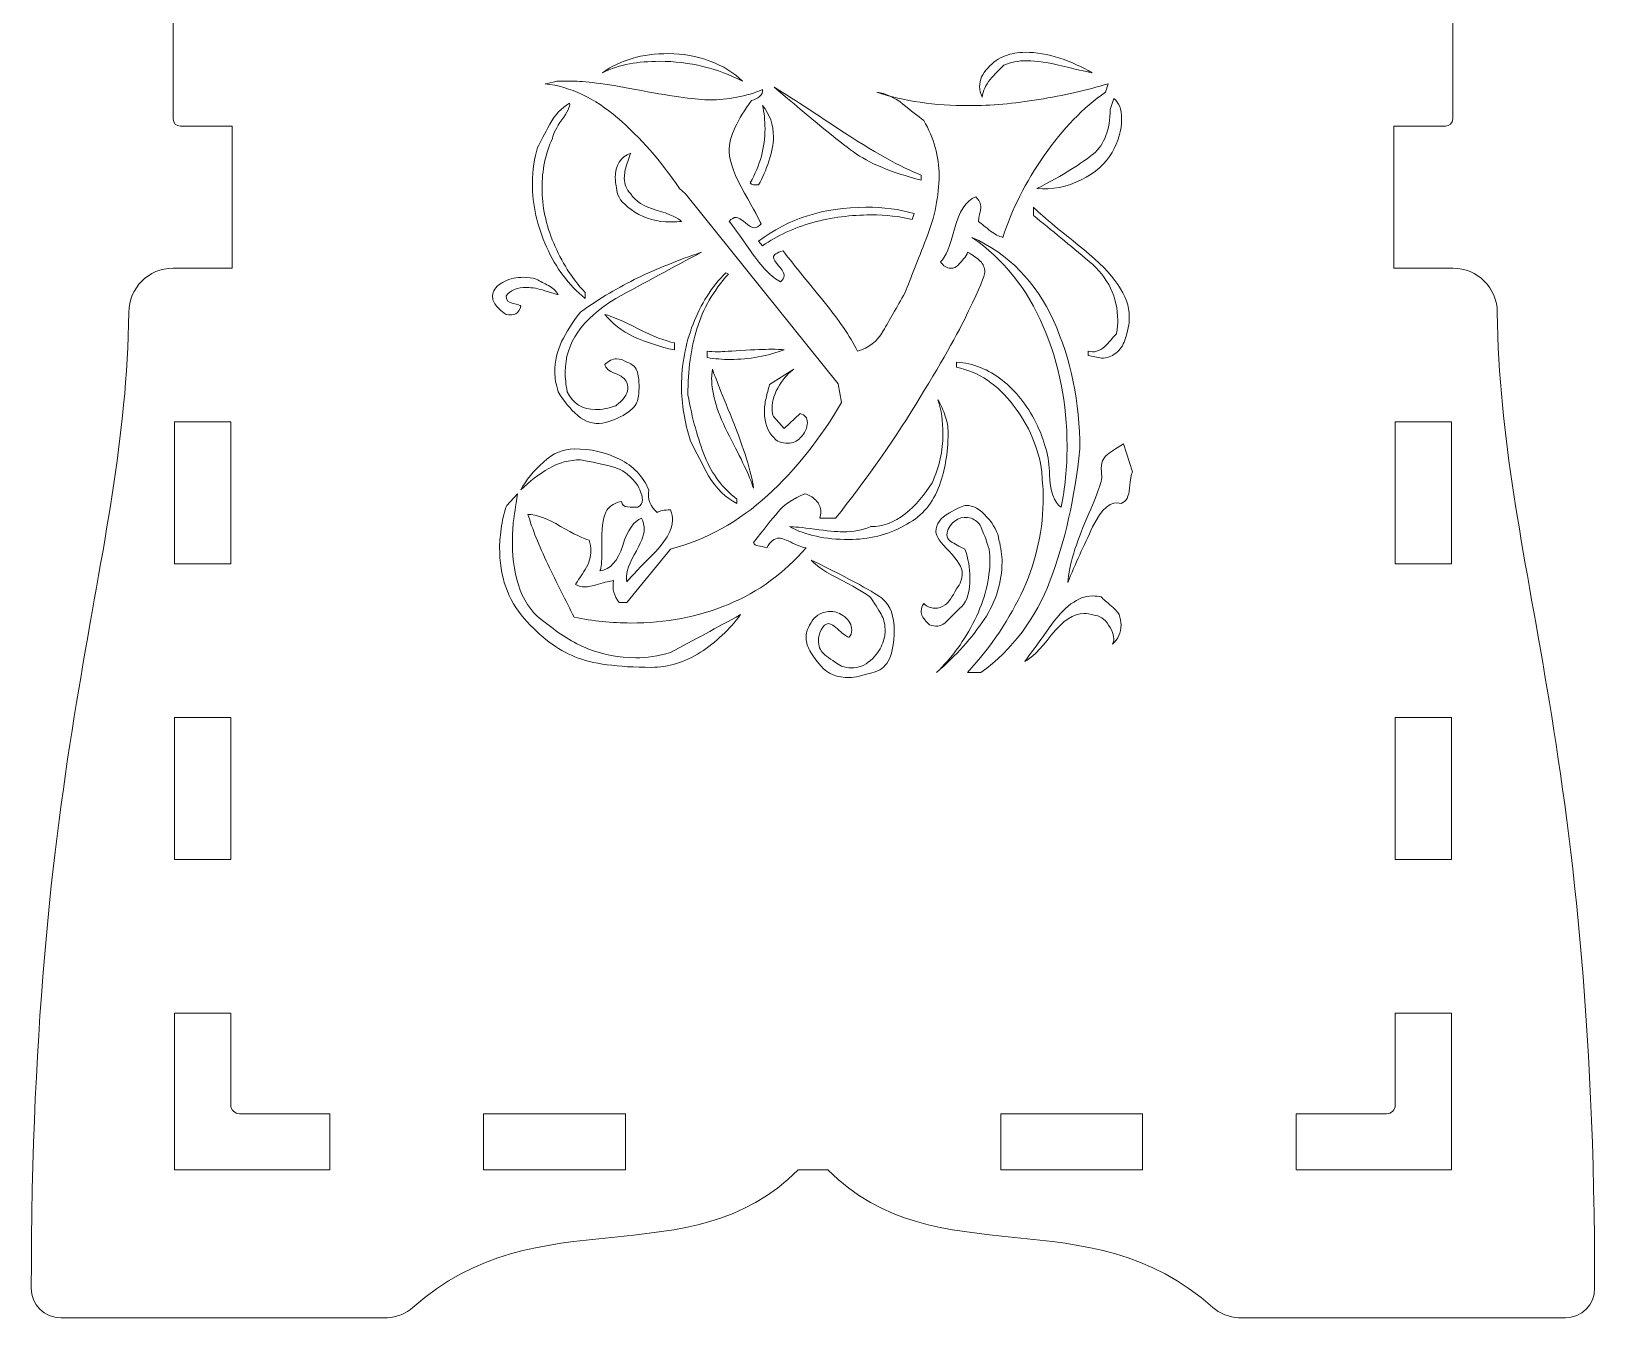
# Model space of a CAD drawing. Header units: inches. Extents: x 110 to 594, y -365 to 80.
# Drawn here: x 110 to 215.8, y -364.6 to -277.6 of the extents above; entities that cross this region are included whole.
import ezdxf

# ---------------------------------------------------------------- set-up
doc = ezdxf.new("R2010")
doc.units = ezdxf.units.IN
doc.header["$MEASUREMENT"] = 0
doc.layers.add('design4', color=7, linetype='Continuous')

# ---------------------------------------------------------------- blocks, each defined once
blk = doc.blocks.new('block 5')
at = {"layer": 'design4', "color": 1, "lineweight": 9}
for points in [[(123.5, -313.61), (119.7, -313.61), (119.7, -304.01), (123.5, -304.01), (123.5, -313.61)], [(202.3, -313.61), (206.1, -313.61), (206.1, -304.01), (202.3, -304.01), (202.3, -313.61)], [(123.5, -333.61), (119.7, -333.61), (119.7, -324.01), (123.5, -324.01), (123.5, -333.61)], [(202.3, -333.61), (206.1, -333.61), (206.1, -324.01), (202.3, -324.01), (202.3, -333.61)], [(140.6, -350.81), (140.6, -354.61), (150.2, -354.61), (150.2, -350.81), (140.6, -350.81)], [(185.2, -350.81), (185.2, -354.61), (175.6, -354.61), (175.6, -350.81), (185.2, -350.81)]]:
    blk.add_lwpolyline(points, dxfattribs=at)
for points in [[(119.7, -354.61), (119.7, -354.61), (119.7, -344.01), (119.7, -344.01), (119.7, -344.01), (123.5, -344.01), (123.5, -344.01), (123.5, -344.01), (123.5, -350.21), (123.5, -350.21), (123.5, -350.54), (123.77, -350.81), (124.1, -350.81), (124.1, -350.81), (130.2, -350.81), (130.2, -350.81), (130.2, -350.81), (130.2, -354.61), (130.2, -354.61), (130.2, -354.61), (119.7, -354.61), (119.7, -354.61)], [(206.1, -354.61), (206.1, -354.61), (206.1, -344.01), (206.1, -344.01), (206.1, -344.01), (202.3, -344.01), (202.3, -344.01), (202.3, -344.01), (202.3, -350.21), (202.3, -350.21), (202.3, -350.54), (202.03, -350.81), (201.7, -350.81), (201.7, -350.81), (195.6, -350.81), (195.6, -350.81), (195.6, -350.81), (195.6, -354.61), (195.6, -354.61), (195.6, -354.61), (206.1, -354.61), (206.1, -354.61)]]:
    blk.add_open_spline(points, degree=3, knots=[0, 0, 0, 0, 1, 1, 1, 2, 2, 2, 3, 3, 3, 4, 4, 4, 5, 5, 5, 6, 6, 6, 7, 7, 7, 7], dxfattribs=at)
blk = doc.blocks.new('block 3')
at = {"layer": 'design4', "color": 1, "lineweight": 9}
blk.add_open_spline([(161.9, -354.61), (154.55, -361.96), (144.25, -356.32), (135.83, -363.92), (135.42, -364.29), (134.66, -364.61), (134.11, -364.61), (134.11, -364.61), (111.99, -364.61), (111.99, -364.61), (110.88, -364.61), (110, -363.71), (110, -362.61), (110, -325.34), (116.37, -313.79), (116.6, -296.6), (116.6, -294.95), (117.94, -293.6), (119.6, -293.6), (119.6, -293.6), (123.6, -293.6), (123.6, -293.6), (123.6, -293.6), (123.6, -284), (123.6, -284), (123.6, -284), (120.1, -284), (120.1, -284), (119.82, -284), (119.6, -283.78), (119.6, -283.5), (119.6, -283.5), (119.6, -274.1), (119.6, -274.1), (119.6, -273.83), (119.82, -273.6), (120.1, -273.6), (120.1, -273.6), (123.6, -273.6), (123.6, -273.6), (123.6, -273.6), (123.6, -264), (123.6, -264), (123.6, -264), (120.1, -264), (120.1, -264), (119.82, -264), (119.6, -263.78), (119.6, -263.5), (119.6, -263.5), (119.6, -254.1), (119.6, -254.1), (119.6, -253.83), (119.82, -253.6), (120.1, -253.6), (120.1, -253.6), (123.6, -253.6), (123.6, -253.6), (123.6, -253.6), (123.6, -244), (123.6, -244), (123.6, -244), (120.1, -244), (120.1, -244), (119.82, -244), (119.6, -243.78), (119.6, -243.5), (119.6, -243.5), (119.6, -234.1), (119.6, -234.1), (119.6, -233.83), (119.82, -233.6), (120.1, -233.6), (120.1, -233.6), (123.6, -233.6), (123.6, -233.6), (123.6, -233.6), (123.6, -224), (123.6, -224), (123.6, -224), (120.1, -224), (120.1, -224), (119.82, -224), (119.6, -223.78), (119.6, -223.5), (119.6, -223.5), (119.6, -214.1), (119.6, -214.1), (119.6, -213.83), (119.82, -213.6), (120.1, -213.6), (120.1, -213.6), (123.6, -213.6), (123.6, -213.6), (123.6, -213.6), (123.6, -204), (123.6, -204), (123.6, -204), (120.1, -204), (120.1, -204), (119.82, -204), (119.6, -203.78), (119.6, -203.5), (119.6, -203.5), (119.6, -194.1), (119.6, -194.1), (119.6, -193.83), (119.82, -193.6), (120.1, -193.6), (120.1, -193.6), (123.6, -193.6), (123.6, -193.6), (123.6, -193.6), (123.6, -184), (123.6, -184), (123.6, -184), (120.1, -184), (120.1, -184), (119.82, -184), (119.6, -183.78), (119.6, -183.5), (119.6, -183.5), (119.6, -174.1), (119.6, -174.1), (119.6, -173.83), (119.82, -173.6), (120.1, -173.6), (120.1, -173.6), (123.6, -173.6), (123.6, -173.6), (123.6, -173.6), (123.6, -164), (123.6, -164), (123.6, -164), (120.1, -164), (120.1, -164), (119.82, -164), (119.6, -163.78), (119.6, -163.5), (119.6, -163.5), (119.6, -154.1), (119.6, -154.1), (119.6, -153.83), (119.82, -153.6), (120.1, -153.6), (120.1, -153.6), (123.6, -153.6), (123.6, -153.6), (123.6, -153.6), (123.6, -144), (123.6, -144), (123.6, -144), (120.1, -144), (120.1, -144), (119.82, -144), (119.6, -143.78), (119.6, -143.5), (119.6, -143.5), (119.6, -134.1), (119.6, -134.1), (119.6, -133.83), (119.82, -133.6), (120.1, -133.6), (120.1, -133.6), (123.6, -133.6), (123.6, -133.6), (123.6, -133.6), (123.6, -124), (123.6, -124), (123.6, -124), (120.1, -124), (120.1, -124), (119.82, -124), (119.6, -123.78), (119.6, -123.5), (119.6, -123.5), (119.6, -114.1), (119.6, -114.1), (119.6, -113.83), (119.82, -113.6), (120.1, -113.6), (120.1, -113.6), (123.6, -113.6), (123.6, -113.6), (123.6, -113.6), (123.6, -104), (123.6, -104), (123.6, -104), (120.1, -104), (120.1, -104), (119.82, -104), (119.6, -103.78), (119.6, -103.5), (119.6, -103.5), (119.6, -94.1), (119.6, -94.1), (119.6, -93.83), (119.82, -93.6), (120.1, -93.6), (120.1, -93.6), (123.6, -93.6), (123.6, -93.6), (123.6, -93.6), (123.6, -84), (123.6, -84), (123.6, -84), (120.1, -84), (120.1, -84), (119.82, -84), (119.6, -83.78), (119.6, -83.5), (119.6, -83.5), (119.6, -74.1), (119.6, -74.1), (119.6, -73.83), (119.82, -73.6), (120.1, -73.6), (120.1, -73.6), (123.6, -73.6), (123.6, -73.6), (123.6, -73.6), (123.6, -64), (123.6, -64), (123.6, -64), (120.1, -64), (120.1, -64), (119.82, -64), (119.6, -63.78), (119.6, -63.5), (119.6, -63.5), (119.6, -54.1), (119.6, -54.1), (119.6, -53.83), (119.82, -53.6), (120.1, -53.6), (120.1, -53.6), (123.6, -53.6), (123.6, -53.6), (123.6, -53.6), (123.6, 14.41), (123.6, 14.41), (123.6, 27.99), (112.03, 32.14), (112.03, 50.56), (112.03, 52.85), (113.88, 54.7), (116.16, 54.7), (117.66, 54.7), (118.98, 53.89), (119.7, 52.7), (119.7, 52.7), (123.5, 52.7), (123.5, 52.7), (135.77, 54.05), (136.55, 61.6), (142.09, 68.87), (146.57, 75.58), (154.22, 80), (162.9, 80), (171.58, 80), (179.22, 75.58), (183.7, 68.87), (189.25, 61.6), (190.02, 54.05), (202.3, 52.7), (202.3, 52.7), (206.1, 52.7), (206.1, 52.7), (206.82, 53.89), (208.13, 54.7), (209.63, 54.7), (211.92, 54.7), (213.77, 52.85), (213.77, 50.56), (213.77, 32.14), (202.2, 27.99), (202.2, 14.41), (202.2, 14.41), (202.2, -53.6), (202.2, -53.6), (202.2, -53.6), (205.69, -53.6), (205.69, -53.6), (205.97, -53.6), (206.19, -53.83), (206.19, -54.1), (206.19, -54.1), (206.19, -63.5), (206.19, -63.5), (206.19, -63.78), (205.97, -64), (205.69, -64), (205.69, -64), (202.2, -64), (202.2, -64), (202.2, -64), (202.2, -73.6), (202.2, -73.6), (202.2, -73.6), (205.69, -73.6), (205.69, -73.6), (205.97, -73.6), (206.19, -73.83), (206.19, -74.1), (206.19, -74.1), (206.19, -83.5), (206.19, -83.5), (206.19, -83.78), (205.97, -84), (205.69, -84), (205.69, -84), (202.2, -84), (202.2, -84), (202.2, -84), (202.2, -93.6), (202.2, -93.6), (202.2, -93.6), (205.69, -93.6), (205.69, -93.6), (205.97, -93.6), (206.19, -93.83), (206.19, -94.1), (206.19, -94.1), (206.19, -103.5), (206.19, -103.5), (206.19, -103.78), (205.97, -104), (205.69, -104), (205.69, -104), (202.2, -104), (202.2, -104), (202.2, -104), (202.2, -113.6), (202.2, -113.6), (202.2, -113.6), (205.69, -113.6), (205.69, -113.6), (205.97, -113.6), (206.19, -113.83), (206.19, -114.1), (206.19, -114.1), (206.19, -123.5), (206.19, -123.5), (206.19, -123.78), (205.97, -124), (205.69, -124), (205.69, -124), (202.2, -124), (202.2, -124), (202.2, -124), (202.2, -133.6), (202.2, -133.6), (202.2, -133.6), (205.69, -133.6), (205.69, -133.6), (205.97, -133.6), (206.19, -133.83), (206.19, -134.1), (206.19, -134.1), (206.19, -143.5), (206.19, -143.5), (206.19, -143.78), (205.97, -144), (205.69, -144), (205.69, -144), (202.2, -144), (202.2, -144), (202.2, -144), (202.2, -153.6), (202.2, -153.6), (202.2, -153.6), (205.69, -153.6), (205.69, -153.6), (205.97, -153.6), (206.19, -153.83), (206.19, -154.1), (206.19, -154.1), (206.19, -163.5), (206.19, -163.5), (206.19, -163.78), (205.97, -164), (205.69, -164), (205.69, -164), (202.2, -164), (202.2, -164), (202.2, -164), (202.2, -173.6), (202.2, -173.6), (202.2, -173.6), (205.69, -173.6), (205.69, -173.6), (205.97, -173.6), (206.19, -173.83), (206.19, -174.1), (206.19, -174.1), (206.19, -183.5), (206.19, -183.5), (206.19, -183.78), (205.97, -184), (205.69, -184), (205.69, -184), (202.2, -184), (202.2, -184), (202.2, -184), (202.2, -193.6), (202.2, -193.6), (202.2, -193.6), (205.69, -193.6), (205.69, -193.6), (205.97, -193.6), (206.19, -193.83), (206.19, -194.1), (206.19, -194.1), (206.19, -203.5), (206.19, -203.5), (206.19, -203.78), (205.97, -204), (205.69, -204), (205.69, -204), (202.2, -204), (202.2, -204), (202.2, -204), (202.2, -213.6), (202.2, -213.6), (202.2, -213.6), (205.69, -213.6), (205.69, -213.6), (205.97, -213.6), (206.19, -213.83), (206.19, -214.1), (206.19, -214.1), (206.19, -223.5), (206.19, -223.5), (206.19, -223.78), (205.97, -224), (205.69, -224), (205.69, -224), (202.2, -224), (202.2, -224), (202.2, -224), (202.2, -233.6), (202.2, -233.6), (202.2, -233.6), (205.69, -233.6), (205.69, -233.6), (205.97, -233.6), (206.19, -233.83), (206.19, -234.1), (206.19, -234.1), (206.19, -243.5), (206.19, -243.5), (206.19, -243.78), (205.97, -244), (205.69, -244), (205.69, -244), (202.2, -244), (202.2, -244), (202.2, -244), (202.2, -253.6), (202.2, -253.6), (202.2, -253.6), (205.69, -253.6), (205.69, -253.6), (205.97, -253.6), (206.19, -253.83), (206.19, -254.1), (206.19, -254.1), (206.19, -263.5), (206.19, -263.5), (206.19, -263.78), (205.97, -264), (205.69, -264), (205.69, -264), (202.2, -264), (202.2, -264), (202.2, -264), (202.2, -273.6), (202.2, -273.6), (202.2, -273.6), (205.69, -273.6), (205.69, -273.6), (205.97, -273.6), (206.19, -273.83), (206.19, -274.1), (206.19, -274.1), (206.19, -283.5), (206.19, -283.5), (206.19, -283.78), (205.97, -284), (205.69, -284), (205.69, -284), (202.2, -284), (202.2, -284), (202.2, -284), (202.2, -293.6), (202.2, -293.6), (202.2, -293.6), (206.2, -293.6), (206.2, -293.6), (207.85, -293.6), (209.2, -294.95), (209.2, -296.6), (209.42, -313.79), (215.79, -325.34), (215.79, -362.61), (215.79, -363.71), (214.91, -364.61), (213.81, -364.61), (213.81, -364.61), (191.69, -364.61), (191.69, -364.61), (191.13, -364.61), (190.37, -364.29), (189.96, -363.92), (181.55, -356.32), (171.25, -361.96), (163.9, -354.61), (163.9, -354.61), (161.9, -354.61), (161.9, -354.61)], degree=3, knots=[0, 0, 0, 0, 1, 1, 1, 2, 2, 2, 3, 3, 3, 4, 4, 4, 5, 5, 5, 6, 6, 6, 7, 7, 7, 8, 8, 8, 9, 9, 9, 10, 10, 10, 11, 11, 11, 12, 12, 12, 13, 13, 13, 14, 14, 14, 15, 15, 15, 16, 16, 16, 17, 17, 17, 18, 18, 18, 19, 19, 19, 20, 20, 20, 21, 21, 21, 22, 22, 22, 23, 23, 23, 24, 24, 24, 25, 25, 25, 26, 26, 26, 27, 27, 27, 28, 28, 28, 29, 29, 29, 30, 30, 30, 31, 31, 31, 32, 32, 32, 33, 33, 33, 34, 34, 34, 35, 35, 35, 36, 36, 36, 37, 37, 37, 38, 38, 38, 39, 39, 39, 40, 40, 40, 41, 41, 41, 42, 42, 42, 43, 43, 43, 44, 44, 44, 45, 45, 45, 46, 46, 46, 47, 47, 47, 48, 48, 48, 49, 49, 49, 50, 50, 50, 51, 51, 51, 52, 52, 52, 53, 53, 53, 54, 54, 54, 55, 55, 55, 56, 56, 56, 57, 57, 57, 58, 58, 58, 59, 59, 59, 60, 60, 60, 61, 61, 61, 62, 62, 62, 63, 63, 63, 64, 64, 64, 65, 65, 65, 66, 66, 66, 67, 67, 67, 68, 68, 68, 69, 69, 69, 70, 70, 70, 71, 71, 71, 72, 72, 72, 73, 73, 73, 74, 74, 74, 75, 75, 75, 76, 76, 76, 77, 77, 77, 78, 78, 78, 79, 79, 79, 80, 80, 80, 81, 81, 81, 82, 82, 82, 83, 83, 83, 84, 84, 84, 85, 85, 85, 86, 86, 86, 87, 87, 87, 88, 88, 88, 89, 89, 89, 90, 90, 90, 91, 91, 91, 92, 92, 92, 93, 93, 93, 94, 94, 94, 95, 95, 95, 96, 96, 96, 97, 97, 97, 98, 98, 98, 99, 99, 99, 100, 100, 100, 101, 101, 101, 102, 102, 102, 103, 103, 103, 104, 104, 104, 105, 105, 105, 106, 106, 106, 107, 107, 107, 108, 108, 108, 109, 109, 109, 110, 110, 110, 111, 111, 111, 112, 112, 112, 113, 113, 113, 114, 114, 114, 115, 115, 115, 116, 116, 116, 117, 117, 117, 118, 118, 118, 119, 119, 119, 120, 120, 120, 121, 121, 121, 122, 122, 122, 123, 123, 123, 124, 124, 124, 125, 125, 125, 126, 126, 126, 127, 127, 127, 128, 128, 128, 129, 129, 129, 130, 130, 130, 131, 131, 131, 132, 132, 132, 133, 133, 133, 134, 134, 134, 135, 135, 135, 136, 136, 136, 137, 137, 137, 138, 138, 138, 139, 139, 139, 140, 140, 140, 141, 141, 141, 142, 142, 142, 143, 143, 143, 144, 144, 144, 145, 145, 145, 146, 146, 146, 147, 147, 147, 148, 148, 148, 149, 149, 149, 150, 150, 150, 151, 151, 151, 152, 152, 152, 153, 153, 153, 154, 154, 154, 155, 155, 155, 156, 156, 156, 157, 157, 157, 158, 158, 158, 159, 159, 159, 160, 160, 160, 161, 161, 161, 162, 162, 162, 163, 163, 163, 164, 164, 164, 165, 165, 165, 166, 166, 166, 167, 167, 167, 168, 168, 168, 169, 169, 169, 170, 170, 170, 171, 171, 171, 172, 172, 172, 173, 173, 173, 173], dxfattribs=at)
at = {"layer": 'design4'}
blk.add_blockref('block 5', (0, 0), dxfattribs=at)
blk = doc.blocks.new('block 6')
at = {"layer": 'design4', "color": 7, "lineweight": 9}
for points, knots in [([(155.45, -279.96), (154.51, -279.73), (153.53, -279.61), (152.52, -279.61), (151.79, -279.61), (151.11, -279.67), (150.48, -279.78), (149.84, -279.9), (149.23, -280.1), (148.65, -280.39), (149.84, -279.52), (151.33, -279.09), (153.13, -279.09), (154.08, -279.09), (155.01, -279.25), (155.91, -279.59), (156.81, -279.92), (157.55, -280.38), (158.13, -280.96), (157.29, -280.52), (156.4, -280.19), (155.45, -279.96)], [0, 0, 0, 0, 1, 1, 1, 2, 2, 2, 3, 3, 3, 4, 4, 4, 5, 5, 5, 6, 6, 6, 7, 7, 7, 7]), ([(179.91, -279.96), (178.84, -279.7), (178, -279.57), (177.39, -279.57), (176.78, -279.57), (176.26, -279.67), (175.82, -279.87), (175.5, -280.16), (175.19, -280.49), (174.89, -280.85), (174.58, -281.21), (174.4, -281.61), (174.35, -282.04), (174.23, -281.81), (174.17, -281.57), (174.17, -281.31), (174.17, -280.87), (174.35, -280.46), (174.72, -280.07), (175.08, -279.67), (175.47, -279.4), (175.89, -279.24), (176.31, -279.08), (176.77, -279), (177.26, -279), (178.01, -279), (178.79, -279.13), (179.59, -279.39), (180.38, -279.65), (181.11, -279.99), (181.78, -280.39), (181.61, -280.36), (180.98, -280.22), (179.91, -279.96)], [0, 0, 0, 0, 1, 1, 1, 2, 2, 2, 3, 3, 3, 4, 4, 4, 5, 5, 5, 6, 6, 6, 7, 7, 7, 8, 8, 8, 9, 9, 9, 10, 10, 10, 11, 11, 11, 11]), ([(182.69, -281.7), (181.19, -282.74), (179.8, -284.17), (178.54, -285.98), (177.28, -287.79), (176.35, -289.64), (175.74, -291.52), (175.48, -291.46), (175.2, -291.32), (174.91, -291.09), (174.62, -290.86), (174.35, -290.64), (174.09, -290.44), (174.11, -290.26), (174.17, -289.96), (174.26, -289.52), (174.26, -289.23), (174.14, -288.99), (173.91, -288.78), (173.24, -289.04), (172.77, -289.76), (172.48, -290.94), (172.19, -292.11), (171.87, -292.86), (171.52, -293.17), (171.72, -293.46), (171.95, -293.61), (172.22, -293.61), (172.42, -293.61), (172.59, -293.54), (172.72, -293.39), (172.85, -293.25), (172.98, -293.1), (173.11, -292.96), (173.24, -292.81), (173.32, -292.67), (173.35, -292.52), (173.72, -292.73), (174.01, -292.93), (174.22, -293.13), (174.42, -293.33), (174.52, -293.58), (174.52, -293.87), (174.52, -294.1), (174.16, -294.98), (173.43, -296.5), (172.71, -298.02), (171.51, -300.13), (169.85, -302.83), (168.18, -305.52), (166.37, -308.09), (164.43, -310.52), (164.43, -310.52), (163.35, -310.52), (163.35, -310.52), (163.4, -310.35), (163.43, -310.2), (163.43, -310.09), (163.43, -309.8), (163.32, -309.54), (163.08, -309.31), (162.85, -309.07), (162.61, -308.93), (162.35, -308.87), (161.56, -309.19), (160.96, -309.6), (160.54, -310.09), (160.12, -310.58), (159.56, -311.28), (158.87, -312.17), (158.93, -312.29), (159.03, -312.36), (159.19, -312.39), (159.35, -312.42), (159.55, -312.46), (159.78, -312.52), (160.01, -312.09), (160.29, -311.87), (160.61, -311.87), (160.78, -311.87), (161.09, -311.98), (161.52, -312.2), (161.95, -312.41), (162.26, -312.52), (162.43, -312.52), (160.95, -314.23), (159.2, -315.51), (157.17, -316.35), (155.14, -317.19), (152.94, -317.61), (150.56, -317.61), (149.29, -317.61), (148.01, -317.48), (146.74, -317.22), (146.16, -316.09), (145.56, -314.89), (144.95, -313.63), (144.35, -312.37), (143.9, -311.25), (143.61, -310.26), (144.19, -310.26), (144.93, -310.53), (145.82, -311.07), (146.72, -311.6), (147.36, -311.91), (147.74, -312), (147.82, -312.26), (147.87, -312.49), (147.87, -312.7), (147.87, -313.13), (147.74, -313.56), (147.48, -313.98), (147.22, -314.4), (147, -314.74), (146.82, -315), (147.03, -315.12), (147.24, -315.17), (147.48, -315.17), (147.65, -315.17), (147.95, -315.11), (148.39, -314.98), (148.82, -314.85), (149.16, -314.77), (149.39, -314.74), (149.3, -315.29), (149.43, -315.78), (149.78, -316.22), (149.78, -316.22), (150.3, -316.22), (150.3, -316.22), (150.3, -316.22), (153.26, -312.61), (153.26, -312.61), (155.69, -311.97), (157.88, -310.76), (159.82, -308.98), (161.77, -307.2), (163.43, -305.1), (164.82, -302.7), (164.82, -302.7), (164.61, -301.44), (164.61, -301.44), (164.61, -301.44), (154.26, -288.57), (154.26, -288.57), (154.26, -288.57), (153.87, -288.22), (153.87, -288.22), (152.62, -286.36), (151.22, -284.77), (149.67, -283.44), (148.12, -282.1), (146.49, -281.33), (144.78, -281.13), (144.95, -281.1), (145.22, -281.04), (145.56, -280.96), (145.97, -280.96), (146.37, -280.96), (146.78, -280.96), (147.59, -280.96), (149.1, -281.17), (151.3, -281.59), (153.5, -282.01), (155.06, -282.22), (155.95, -282.22), (156.5, -282.22), (157.1, -282.16), (157.74, -282.04), (158.37, -281.93), (158.95, -281.75), (159.48, -281.52), (159.5, -281.7), (159.44, -281.85), (159.28, -281.98), (159.12, -282.11), (158.94, -282.2), (158.74, -282.26), (158.27, -282.9), (157.9, -283.5), (157.63, -284.07), (157.35, -284.63), (157.22, -285.19), (157.22, -285.74), (157.27, -286.46), (157.62, -287.39), (158.26, -288.52), (158.9, -289.65), (159.27, -290.35), (159.39, -290.61), (159.22, -290.78), (159.07, -290.87), (158.95, -290.87), (158.78, -290.87), (158.56, -290.75), (158.3, -290.52), (158.04, -290.29), (157.84, -290.17), (157.69, -290.17), (157.55, -290.17), (157.39, -290.26), (157.22, -290.44), (157.42, -290.67), (157.9, -291.33), (158.67, -292.44), (159.44, -293.54), (160.11, -294.23), (160.69, -294.52), (160.87, -294.38), (160.95, -294.25), (160.95, -294.13), (160.95, -293.96), (160.83, -293.73), (160.59, -293.46), (160.34, -293.18), (160.22, -292.99), (160.22, -292.87), (160.22, -292.7), (160.43, -292.55), (160.87, -292.44), (161.74, -293.54), (162.66, -294.69), (163.65, -295.89), (164.64, -297.09), (165.39, -298.2), (165.91, -299.22), (166.66, -299.02), (167.24, -298.56), (167.65, -297.85), (168.06, -297.14), (168.55, -296.28), (169.13, -295.26), (169.5, -294.31), (169.98, -293.09), (170.56, -291.61), (171.14, -290.13), (171.43, -288.71), (171.43, -287.35), (171.43, -286.04), (171.09, -284.8), (170.39, -283.61), (170.01, -283.32), (169.54, -282.95), (168.98, -282.5), (168.41, -282.05), (167.82, -281.78), (167.22, -281.7), (169.04, -282.31), (171.13, -282.61), (173.48, -282.61), (174.93, -282.61), (176.49, -282.47), (178.17, -282.2), (179.85, -281.92), (181.42, -281.57), (182.87, -281.13), (182.87, -281.13), (182.69, -281.7), (182.69, -281.7)], [0, 0, 0, 0, 1, 1, 1, 2, 2, 2, 3, 3, 3, 4, 4, 4, 5, 5, 5, 6, 6, 6, 7, 7, 7, 8, 8, 8, 9, 9, 9, 10, 10, 10, 11, 11, 11, 12, 12, 12, 13, 13, 13, 14, 14, 14, 15, 15, 15, 16, 16, 16, 17, 17, 17, 18, 18, 18, 19, 19, 19, 20, 20, 20, 21, 21, 21, 22, 22, 22, 23, 23, 23, 24, 24, 24, 25, 25, 25, 26, 26, 26, 27, 27, 27, 28, 28, 28, 29, 29, 29, 30, 30, 30, 31, 31, 31, 32, 32, 32, 33, 33, 33, 34, 34, 34, 35, 35, 35, 36, 36, 36, 37, 37, 37, 38, 38, 38, 39, 39, 39, 40, 40, 40, 41, 41, 41, 42, 42, 42, 43, 43, 43, 44, 44, 44, 45, 45, 45, 46, 46, 46, 47, 47, 47, 48, 48, 48, 49, 49, 49, 50, 50, 50, 51, 51, 51, 52, 52, 52, 53, 53, 53, 54, 54, 54, 55, 55, 55, 56, 56, 56, 57, 57, 57, 58, 58, 58, 59, 59, 59, 60, 60, 60, 61, 61, 61, 62, 62, 62, 63, 63, 63, 64, 64, 64, 65, 65, 65, 66, 66, 66, 67, 67, 67, 68, 68, 68, 69, 69, 69, 70, 70, 70, 71, 71, 71, 72, 72, 72, 73, 73, 73, 74, 74, 74, 75, 75, 75, 76, 76, 76, 77, 77, 77, 78, 78, 78, 79, 79, 79, 80, 80, 80, 81, 81, 81, 82, 82, 82, 83, 83, 83, 84, 84, 84, 85, 85, 85, 86, 86, 86, 86]), ([(165.63, -285.74), (164.6, -284.99), (162.81, -283.52), (160.26, -281.35), (160.75, -281.64), (162.19, -282.57), (164.58, -284.15), (166.98, -285.73), (168.85, -286.78), (170.22, -287.31), (170.22, -287.31), (170.22, -287.65), (170.22, -287.65), (168.19, -287.13), (166.66, -286.49), (165.63, -285.74)], [0, 0, 0, 0, 1, 1, 1, 2, 2, 2, 3, 3, 3, 4, 4, 4, 5, 5, 5, 5]), ([(144.87, -292.17), (144.23, -290.75), (143.91, -289.32), (143.91, -287.87), (143.91, -286.94), (144.03, -286.13), (144.26, -285.44), (144.46, -285.03), (144.74, -284.51), (145.08, -283.87), (145.43, -283.23), (145.88, -282.76), (146.43, -282.44), (146.46, -282.67), (146.29, -283.04), (145.91, -283.57), (145.53, -284.09), (145.32, -284.51), (145.26, -284.83), (144.79, -285.87), (144.56, -286.99), (144.56, -288.17), (144.56, -289.42), (144.82, -290.67), (145.35, -291.91), (145.87, -293.16), (146.58, -294.28), (147.48, -295.26), (147.48, -295.26), (147.48, -295.65), (147.48, -295.65), (146.37, -294.75), (145.5, -293.6), (144.87, -292.17)], [0, 0, 0, 0, 1, 1, 1, 2, 2, 2, 3, 3, 3, 4, 4, 4, 5, 5, 5, 6, 6, 6, 7, 7, 7, 8, 8, 8, 9, 9, 9, 10, 10, 10, 11, 11, 11, 11]), ([(183.78, -283.52), (183.78, -284.28), (183.56, -285.03), (183.13, -285.78), (182.69, -286.54), (182, -287.15), (181.04, -287.63), (180.09, -288.11), (179.08, -288.31), (178.04, -288.22), (179.84, -287.29), (181.11, -286.51), (181.87, -285.87), (182.62, -285.23), (183, -284.23), (183, -282.87), (183, -282.87), (183.26, -282.13), (183.26, -282.13), (183.61, -282.39), (183.78, -282.86), (183.78, -283.52)], [0, 0, 0, 0, 1, 1, 1, 2, 2, 2, 3, 3, 3, 4, 4, 4, 5, 5, 5, 6, 6, 6, 7, 7, 7, 7]), ([(160.22, -284.74), (160.22, -285.23), (160.11, -285.78), (159.91, -286.37), (159.71, -286.96), (159.48, -287.49), (159.22, -287.96), (159.1, -287.96), (158.98, -287.96), (158.87, -287.96), (158.75, -287.96), (158.68, -287.91), (158.65, -287.83), (159.32, -286.64), (159.65, -285.42), (159.65, -284.17), (159.65, -283.59), (159.59, -283.07), (159.48, -282.61), (159.97, -283.19), (160.22, -283.9), (160.22, -284.74)], [0, 0, 0, 0, 1, 1, 1, 2, 2, 2, 3, 3, 3, 4, 4, 4, 5, 5, 5, 6, 6, 6, 7, 7, 7, 7]), ([(153.26, -290.48), (152.36, -290.48), (151.56, -290.25), (150.85, -289.81), (150.14, -289.36), (149.74, -288.91), (149.65, -288.48), (149.56, -288.04), (149.52, -287.73), (149.52, -287.52), (149.52, -286.62), (149.87, -286.06), (150.56, -285.83), (150.5, -285.97), (150.42, -286.22), (150.3, -286.57), (150.19, -286.91), (150.13, -287.23), (150.13, -287.52), (150.13, -287.93), (150.27, -288.28), (150.56, -288.57), (150.85, -289.06), (151.45, -289.44), (152.35, -289.7), (153.24, -289.96), (153.79, -290.2), (154, -290.44), (153.82, -290.46), (153.58, -290.48), (153.26, -290.48)], [0, 0, 0, 0, 1, 1, 1, 2, 2, 2, 3, 3, 3, 4, 4, 4, 5, 5, 5, 6, 6, 6, 7, 7, 7, 8, 8, 8, 9, 9, 9, 10, 10, 10, 10]), ([(166.82, -290), (165.46, -290), (164.15, -290.17), (162.89, -290.52), (161.63, -290.87), (160.49, -291.39), (159.48, -292.09), (159.48, -292.09), (159.22, -291.78), (159.22, -291.78), (161.22, -290.25), (163.64, -289.48), (166.48, -289.48), (167.66, -289.48), (168.75, -289.62), (169.74, -289.91), (169.74, -289.91), (169.61, -290.31), (169.61, -290.31), (168.77, -290.1), (167.84, -290), (166.82, -290)], [0, 0, 0, 0, 1, 1, 1, 2, 2, 2, 3, 3, 3, 4, 4, 4, 5, 5, 5, 6, 6, 6, 7, 7, 7, 7]), ([(183.39, -299.35), (183.1, -299.58), (182.78, -299.7), (182.43, -299.7), (182.43, -299.7), (181.52, -299.52), (181.52, -299.52), (181.52, -299.52), (181.52, -299.22), (181.52, -299.22), (181.9, -299.33), (182.27, -299.23), (182.65, -298.91), (182.91, -298.62), (183.17, -298.33), (183.43, -298.04), (183.49, -297.64), (183.52, -297.33), (183.52, -297.13), (183.52, -295.57), (182.87, -294.24), (181.59, -293.15), (180.29, -292.07), (179.04, -291.03), (177.82, -290.04), (177.82, -290.04), (177.82, -289.48), (177.82, -289.48), (178.03, -289.74), (179.16, -290.7), (181.22, -292.35), (183.27, -294), (184.3, -295.51), (184.3, -296.87), (184.3, -297.36), (184.2, -297.9), (184, -298.48), (183.88, -298.83), (183.68, -299.12), (183.39, -299.35)], [0, 0, 0, 0, 1, 1, 1, 2, 2, 2, 3, 3, 3, 4, 4, 4, 5, 5, 5, 6, 6, 6, 7, 7, 7, 8, 8, 8, 9, 9, 9, 10, 10, 10, 11, 11, 11, 12, 12, 12, 13, 13, 13, 13]), ([(178.95, -314.72), (177.97, -317.31), (176.4, -319.39), (174.26, -320.96), (174.26, -320.96), (173.35, -320.96), (173.35, -320.96), (174.97, -319.19), (176.23, -317.31), (177.13, -315.33), (178.03, -313.34), (178.48, -311.25), (178.48, -309.04), (178.48, -308.73), (178.46, -308.42), (178.43, -308.13), (178.4, -307.84), (178.39, -307.59), (178.39, -307.39), (178.16, -305.77), (177.51, -304.26), (176.45, -302.87), (175.4, -301.48), (174.11, -300.62), (172.61, -300.31), (172.61, -300.31), (172.61, -299.96), (172.61, -299.96), (173.74, -300.04), (174.77, -300.45), (175.69, -301.17), (176.62, -301.9), (177.38, -302.86), (177.98, -304.04), (178.57, -305.23), (178.88, -306.4), (178.91, -307.54), (178.94, -308.69), (179.2, -309.44), (179.69, -309.78), (179.95, -308.48), (180.09, -307.1), (180.09, -305.65), (180.09, -302.78), (179.55, -300.08), (178.48, -297.54), (177.4, -295.01), (175.79, -293), (173.65, -291.52), (176.14, -292.65), (177.98, -294.53), (179.17, -297.15), (180.36, -299.78), (180.95, -302.67), (180.95, -305.83), (180.61, -309.16), (179.94, -312.12), (178.95, -314.72)], [0, 0, 0, 0, 1, 1, 1, 2, 2, 2, 3, 3, 3, 4, 4, 4, 5, 5, 5, 6, 6, 6, 7, 7, 7, 8, 8, 8, 9, 9, 9, 10, 10, 10, 11, 11, 11, 12, 12, 12, 13, 13, 13, 14, 14, 14, 15, 15, 15, 16, 16, 16, 17, 17, 17, 18, 18, 18, 19, 19, 19, 19]), ([(149.56, -295.65), (147.27, -297.04), (146.13, -298.7), (146.13, -300.61), (146.13, -301.02), (146.17, -301.46), (146.26, -301.96), (146.66, -302.77), (147.3, -303.17), (148.17, -303.17), (148.61, -303.17), (149.07, -303.09), (149.56, -302.91), (149.62, -302.86), (149.78, -302.71), (150.04, -302.48), (150.36, -302.1), (150.45, -301.73), (150.3, -301.35), (150.19, -301.09), (149.92, -300.88), (149.5, -300.72), (149.08, -300.56), (148.85, -300.36), (148.82, -300.13), (149.06, -299.87), (149.32, -299.74), (149.61, -299.74), (149.84, -299.74), (150.07, -299.81), (150.3, -299.96), (150.71, -300.1), (150.95, -300.33), (151.02, -300.65), (151.09, -300.97), (151.13, -301.29), (151.13, -301.61), (151.13, -301.96), (151.09, -302.28), (151.02, -302.57), (150.95, -302.86), (150.68, -303.15), (150.22, -303.46), (149.75, -303.76), (149.23, -303.97), (148.65, -304.09), (148.04, -304.17), (147.48, -304), (146.98, -303.57), (146.47, -303.13), (146.03, -302.6), (145.65, -301.96), (145.5, -301.46), (145.43, -301.03), (145.43, -300.65), (145.43, -299.9), (145.59, -299.2), (145.89, -298.57), (146.19, -297.93), (146.62, -297.26), (147.17, -296.57), (148.48, -295.64), (149.77, -294.87), (151.04, -294.26), (152.32, -293.65), (153.75, -293.07), (155.35, -292.52), (153.4, -293.57), (151.48, -294.61), (149.56, -295.65)], [0, 0, 0, 0, 1, 1, 1, 2, 2, 2, 3, 3, 3, 4, 4, 4, 5, 5, 5, 6, 6, 6, 7, 7, 7, 8, 8, 8, 9, 9, 9, 10, 10, 10, 11, 11, 11, 12, 12, 12, 13, 13, 13, 14, 14, 14, 15, 15, 15, 16, 16, 16, 17, 17, 17, 18, 18, 18, 19, 19, 19, 20, 20, 20, 21, 21, 21, 22, 22, 22, 23, 23, 23, 23]), ([(155.82, -307.65), (155.42, -306.87), (155.01, -306.09), (154.61, -305.31), (154.2, -304.03), (154, -302.78), (154, -301.57), (154, -300.15), (154.26, -298.75), (154.78, -297.39), (155.3, -296.03), (156.04, -294.87), (157, -293.91), (157, -293.91), (157.17, -294), (157.17, -294), (156.16, -295.13), (155.45, -296.36), (155.04, -297.7), (154.64, -299.03), (154.43, -300.52), (154.43, -302.17), (154.72, -303.77), (155.11, -305.16), (155.58, -306.35), (156.06, -307.54), (156.78, -308.49), (157.74, -309.22), (157.74, -309.22), (157.74, -309.52), (157.74, -309.52), (157.01, -309.15), (156.37, -308.52), (155.82, -307.65)], [0, 0, 0, 0, 1, 1, 1, 2, 2, 2, 3, 3, 3, 4, 4, 4, 5, 5, 5, 6, 6, 6, 7, 7, 7, 8, 8, 8, 9, 9, 9, 10, 10, 10, 11, 11, 11, 11]), ([(144.76, -295.13), (144.31, -294.99), (143.9, -294.91), (143.52, -294.91), (142.88, -294.91), (142.42, -295.1), (142.13, -295.48), (142.13, -295.77), (142.29, -295.94), (142.61, -296), (142.93, -296.06), (143.1, -296.12), (143.13, -296.17), (143.01, -296.67), (142.68, -296.86), (142.13, -296.74), (141.78, -296.51), (141.53, -296.27), (141.37, -296.02), (141.21, -295.78), (141.17, -295.52), (141.26, -295.26), (141.37, -294.94), (141.63, -294.69), (142.02, -294.5), (142.41, -294.31), (142.84, -294.22), (143.3, -294.22), (143.62, -294.22), (143.91, -294.26), (144.17, -294.35), (144.43, -294.49), (144.71, -294.64), (145, -294.78), (145.29, -294.93), (145.5, -295.13), (145.65, -295.39), (145.5, -295.36), (145.21, -295.28), (144.76, -295.13)], [0, 0, 0, 0, 1, 1, 1, 2, 2, 2, 3, 3, 3, 4, 4, 4, 5, 5, 5, 6, 6, 6, 7, 7, 7, 8, 8, 8, 9, 9, 9, 10, 10, 10, 11, 11, 11, 12, 12, 12, 13, 13, 13, 13]), ([(150.78, -298.24), (149.94, -297.85), (149.29, -297.35), (148.82, -296.74), (149.29, -296.86), (150.03, -297.17), (151.06, -297.7), (152.09, -298.22), (152.91, -298.54), (153.52, -298.65), (153.52, -298.65), (153.52, -299.13), (153.52, -299.13), (152.53, -298.93), (151.62, -298.63), (150.78, -298.24)], [0, 0, 0, 0, 1, 1, 1, 2, 2, 2, 3, 3, 3, 4, 4, 4, 5, 5, 5, 5]), ([(159.19, -299.61), (158.57, -299.73), (157.94, -299.78), (157.3, -299.78), (156.78, -299.78), (156.26, -299.74), (155.74, -299.65), (155.74, -299.65), (155.74, -299.22), (155.74, -299.22), (155.91, -299.25), (156.17, -299.26), (156.52, -299.26), (156.58, -299.26), (157.08, -299.23), (158.02, -299.17), (158.96, -299.12), (159.64, -299.09), (160.04, -299.09), (160.45, -299.09), (160.75, -299.1), (160.95, -299.13), (160.4, -299.33), (159.82, -299.49), (159.19, -299.61)], [0, 0, 0, 0, 1, 1, 1, 2, 2, 2, 3, 3, 3, 4, 4, 4, 5, 5, 5, 6, 6, 6, 7, 7, 7, 8, 8, 8, 8]), ([(157.24, -304.96), (156.44, -303.45), (156.04, -302.15), (156.04, -301.04), (156.04, -300.93), (156.06, -300.73), (156.09, -300.44), (156.17, -300.7), (156.62, -301.83), (157.43, -303.83), (158.24, -305.83), (158.72, -307.38), (158.87, -308.48), (158.58, -307.64), (158.03, -306.46), (157.24, -304.96)], [0, 0, 0, 0, 1, 1, 1, 2, 2, 2, 3, 3, 3, 4, 4, 4, 5, 5, 5, 5]), ([(161.22, -305.44), (160.75, -305.44), (160.43, -305.32), (160.26, -305.09), (159.82, -304.65), (159.61, -304.07), (159.61, -303.35), (159.61, -303.03), (159.64, -302.72), (159.72, -302.41), (159.79, -302.11), (159.87, -301.8), (159.95, -301.48), (159.95, -301.48), (161.61, -300.44), (161.61, -300.44), (161.29, -300.64), (160.96, -301), (160.63, -301.52), (160.3, -302.04), (160.13, -302.57), (160.13, -303.09), (160.13, -303.35), (160.16, -303.54), (160.22, -303.65), (160.22, -303.65), (160.95, -304.44), (160.95, -304.44), (160.95, -304.44), (162.04, -303.44), (162.04, -303.44), (162.36, -303.52), (162.52, -303.73), (162.52, -304.04), (162.52, -304.42), (162.36, -304.77), (162.04, -305.09), (161.81, -305.32), (161.53, -305.44), (161.22, -305.44)], [0, 0, 0, 0, 1, 1, 1, 2, 2, 2, 3, 3, 3, 4, 4, 4, 5, 5, 5, 6, 6, 6, 7, 7, 7, 8, 8, 8, 9, 9, 9, 10, 10, 10, 11, 11, 11, 12, 12, 12, 13, 13, 13, 13]), ([(171.37, -308.52), (170.92, -309.65), (170.14, -310.49), (169.04, -311.04), (167.94, -311.65), (166.69, -311.96), (165.3, -311.96), (163.74, -311.96), (162.4, -311.67), (161.3, -311.09), (161.59, -311.09), (162.16, -311.15), (163, -311.26), (163.84, -311.38), (164.48, -311.44), (164.91, -311.44), (165.64, -311.44), (166.27, -311.32), (166.82, -311.09), (167.64, -311.09), (168.4, -310.8), (169.13, -310.22), (169.85, -309.64), (170.46, -308.94), (170.95, -308.13), (171.45, -307.06), (171.69, -305.96), (171.69, -304.83), (171.69, -303.96), (171.58, -303.19), (171.35, -302.52), (171.55, -302.87), (171.72, -303.23), (171.85, -303.61), (171.98, -303.99), (172.04, -304.36), (172.04, -304.74), (172.04, -306.13), (171.82, -307.39), (171.37, -308.52)], [0, 0, 0, 0, 1, 1, 1, 2, 2, 2, 3, 3, 3, 4, 4, 4, 5, 5, 5, 6, 6, 6, 7, 7, 7, 8, 8, 8, 9, 9, 9, 10, 10, 10, 11, 11, 11, 12, 12, 12, 13, 13, 13, 13]), ([(184.32, -308.48), (184.28, -309.06), (184.09, -309.41), (183.74, -309.52), (183.07, -309.32), (182.43, -309.85), (181.82, -311.11), (181.22, -312.37), (180.65, -313.62), (180.13, -314.87), (180.24, -313.68), (180.68, -312.23), (181.43, -310.52), (182.19, -308.81), (182.52, -307.83), (182.43, -307.57), (182.35, -306.96), (182.44, -306.54), (182.72, -306.31), (182.99, -306.07), (183.39, -305.8), (183.91, -305.48), (183.91, -305.48), (184.52, -307.39), (184.52, -307.39), (184.43, -307.54), (184.37, -307.9), (184.32, -308.48)], [0, 0, 0, 0, 1, 1, 1, 2, 2, 2, 3, 3, 3, 4, 4, 4, 5, 5, 5, 6, 6, 6, 7, 7, 7, 8, 8, 8, 9, 9, 9, 9]), ([(153.39, -310.65), (153.39, -311.32), (152.9, -312.15), (151.91, -313.13), (150.93, -314.12), (150.39, -314.68), (150.3, -314.83), (150.19, -314.39), (150.35, -313.78), (150.8, -313), (151.25, -312.22), (151.48, -311.65), (151.48, -311.31), (151.48, -311.02), (151.42, -310.75), (151.3, -310.52), (150.78, -310.7), (150.35, -311.31), (150.02, -312.37), (149.69, -313.43), (149.17, -314), (148.48, -314.09), (148.56, -313.88), (148.61, -313.46), (148.61, -312.83), (148.61, -312.83), (148.61, -311.96), (148.61, -311.96), (148.61, -310.97), (148.72, -310.31), (148.95, -309.98), (149.19, -309.65), (149.52, -309.45), (149.95, -309.39), (149.98, -309.62), (150.11, -309.75), (150.35, -309.76), (150.58, -309.78), (150.81, -309.78), (151.04, -309.78), (151.24, -309.67), (151.35, -309.49), (151.35, -309.26), (151.35, -309.03), (151.24, -308.71), (151.04, -308.31), (150.58, -307.7), (150.12, -307.31), (149.67, -307.15), (149.22, -306.99), (148.39, -306.8), (147.17, -306.57), (146.42, -306.57), (145.7, -306.76), (145.02, -307.15), (144.34, -307.54), (143.71, -308.03), (143.13, -308.61), (143.48, -307.94), (143.98, -307.31), (144.65, -306.72), (145.32, -306.12), (146.01, -305.83), (146.74, -305.83), (147.84, -305.83), (148.86, -306.06), (149.8, -306.52), (150.74, -306.99), (151.4, -307.68), (151.78, -308.61), (151.69, -309.22), (151.88, -309.73), (152.35, -310.13), (152.52, -310.02), (152.82, -309.96), (153.26, -309.96), (153.35, -310.22), (153.39, -310.45), (153.39, -310.65)], [0, 0, 0, 0, 1, 1, 1, 2, 2, 2, 3, 3, 3, 4, 4, 4, 5, 5, 5, 6, 6, 6, 7, 7, 7, 8, 8, 8, 9, 9, 9, 10, 10, 10, 11, 11, 11, 12, 12, 12, 13, 13, 13, 14, 14, 14, 15, 15, 15, 16, 16, 16, 17, 17, 17, 18, 18, 18, 19, 19, 19, 20, 20, 20, 21, 21, 21, 22, 22, 22, 23, 23, 23, 24, 24, 24, 25, 25, 25, 26, 26, 26, 26]), ([(155.28, -319.59), (154.22, -320.27), (153.11, -320.61), (151.95, -320.61), (149.69, -320.61), (147.97, -320.37), (146.78, -319.89), (145.59, -319.41), (144.45, -318.55), (143.35, -317.3), (142.24, -316.06), (141.69, -314.45), (141.69, -312.48), (141.69, -312.07), (141.74, -311.6), (141.82, -311.04), (141.91, -310.49), (142.03, -310.03), (142.17, -309.65), (142.17, -309.65), (142.91, -308.87), (142.91, -308.87), (142.77, -309.74), (142.67, -310.35), (142.63, -310.7), (142.59, -311.04), (142.56, -311.55), (142.56, -312.22), (142.56, -313.41), (142.74, -314.46), (143.09, -315.39), (143.43, -316.32), (144, -317.04), (144.78, -317.57), (145.71, -318.35), (146.67, -318.94), (147.67, -319.35), (148.67, -319.75), (149.75, -319.96), (150.91, -319.96), (151.64, -319.96), (152.42, -319.84), (153.26, -319.61), (154.82, -318.77), (156.4, -317.91), (158, -317.04), (157.24, -318.06), (156.34, -318.91), (155.28, -319.59)], [0, 0, 0, 0, 1, 1, 1, 2, 2, 2, 3, 3, 3, 4, 4, 4, 5, 5, 5, 6, 6, 6, 7, 7, 7, 8, 8, 8, 9, 9, 9, 10, 10, 10, 11, 11, 11, 12, 12, 12, 13, 13, 13, 14, 14, 14, 15, 15, 15, 16, 16, 16, 16]), ([(175.69, -313.48), (175.69, -314.84), (175.29, -316.14), (174.48, -317.37), (173.66, -318.6), (172.59, -319.8), (171.26, -320.96), (172.3, -319.97), (173.16, -318.78), (173.85, -317.39), (174.53, -316), (174.87, -314.64), (174.87, -313.3), (174.87, -312.96), (174.83, -312.67), (174.76, -312.44), (174.69, -312.2), (174.52, -311.75), (174.26, -311.09), (174.11, -310.83), (173.9, -310.64), (173.61, -310.52), (172.91, -310.35), (172.39, -310.59), (172.04, -311.26), (171.9, -311.64), (171.95, -311.91), (172.22, -312.09), (172.48, -312.26), (172.79, -312.44), (173.17, -312.61), (173.4, -313.25), (173.52, -313.88), (173.52, -314.52), (173.52, -315.48), (173.33, -316.14), (172.96, -316.5), (172.58, -316.86), (172.26, -317.17), (172, -317.44), (171.74, -317.7), (171.49, -317.83), (171.26, -317.83), (171.17, -317.83), (171.01, -317.8), (170.78, -317.74), (170.52, -317.48), (170.36, -317.29), (170.3, -317.17), (170.24, -317.06), (170.22, -316.93), (170.22, -316.78), (170.22, -316.61), (170.27, -316.45), (170.39, -316.3), (170.62, -316.51), (170.87, -316.61), (171.13, -316.61), (171.39, -316.61), (171.63, -316.53), (171.85, -316.37), (172.06, -316.21), (172.32, -315.86), (172.61, -315.3), (172.87, -314.96), (173, -314.61), (173, -314.26), (173, -313.86), (172.7, -313.36), (172.11, -312.76), (171.51, -312.17), (171.22, -311.73), (171.22, -311.44), (171.22, -310.91), (171.52, -310.49), (172.13, -310.15), (172.74, -309.82), (173.11, -309.65), (173.26, -309.65), (173.72, -309.65), (174.19, -309.91), (174.67, -310.44), (175.15, -310.96), (175.42, -311.48), (175.48, -312), (175.62, -312.52), (175.69, -313.02), (175.69, -313.48)], [0, 0, 0, 0, 1, 1, 1, 2, 2, 2, 3, 3, 3, 4, 4, 4, 5, 5, 5, 6, 6, 6, 7, 7, 7, 8, 8, 8, 9, 9, 9, 10, 10, 10, 11, 11, 11, 12, 12, 12, 13, 13, 13, 14, 14, 14, 15, 15, 15, 16, 16, 16, 17, 17, 17, 18, 18, 18, 19, 19, 19, 20, 20, 20, 21, 21, 21, 22, 22, 22, 23, 23, 23, 24, 24, 24, 25, 25, 25, 26, 26, 26, 27, 27, 27, 28, 28, 28, 29, 29, 29, 29]), ([(167.11, -320.91), (166.25, -321.17), (165.68, -321.3), (165.39, -321.3), (164.52, -321.3), (163.87, -321.05), (163.45, -320.54), (163.03, -320.04), (162.76, -319.65), (162.63, -319.39), (162.5, -319.13), (162.43, -318.84), (162.43, -318.52), (162.43, -318.23), (162.57, -317.88), (162.85, -317.46), (163.12, -317.04), (163.55, -316.83), (164.13, -316.83), (164.42, -316.83), (164.72, -316.95), (165.04, -317.2), (165.36, -317.44), (165.52, -317.74), (165.52, -318.09), (165.52, -318.29), (165.46, -318.45), (165.35, -318.57), (165.23, -318.57), (165, -318.41), (164.67, -318.11), (164.34, -317.8), (164.1, -317.65), (163.95, -317.65), (163.75, -317.65), (163.59, -317.79), (163.45, -318.07), (163.32, -318.34), (163.26, -318.58), (163.26, -318.78), (163.26, -319.16), (163.37, -319.46), (163.61, -319.67), (163.84, -319.89), (164.24, -320.17), (164.82, -320.52), (165.06, -320.61), (165.27, -320.65), (165.48, -320.65), (165.97, -320.65), (166.4, -320.49), (166.78, -320.15), (167.16, -319.82), (167.42, -319.46), (167.56, -319.09), (167.71, -318.71), (167.78, -318.41), (167.78, -318.17), (167.78, -317.77), (167.71, -317.42), (167.56, -317.13), (167.42, -316.84), (167.17, -316.44), (166.82, -315.91), (166.59, -315.68), (165.94, -315.29), (164.87, -314.74), (163.79, -314.19), (163.1, -313.73), (162.78, -313.35), (165.5, -314.68), (167.12, -315.57), (167.63, -316), (168.14, -316.44), (168.39, -317.15), (168.39, -318.13), (168.39, -319.73), (167.96, -320.65), (167.11, -320.91)], [0, 0, 0, 0, 1, 1, 1, 2, 2, 2, 3, 3, 3, 4, 4, 4, 5, 5, 5, 6, 6, 6, 7, 7, 7, 8, 8, 8, 9, 9, 9, 10, 10, 10, 11, 11, 11, 12, 12, 12, 13, 13, 13, 14, 14, 14, 15, 15, 15, 16, 16, 16, 17, 17, 17, 18, 18, 18, 19, 19, 19, 20, 20, 20, 21, 21, 21, 22, 22, 22, 23, 23, 23, 24, 24, 24, 25, 25, 25, 26, 26, 26, 26]), ([(183.74, -317.74), (183.74, -318.26), (183.55, -318.7), (183.17, -319.04), (183.32, -318.75), (183.26, -318.38), (183, -317.91), (182.74, -317.45), (182.41, -317.17), (182.02, -317.09), (181.63, -317), (181.37, -316.96), (181.26, -316.96), (180.53, -316.96), (179.79, -317.45), (179.02, -318.44), (178.25, -319.42), (177.65, -320.02), (177.22, -320.22), (177.3, -320.13), (177.85, -319.37), (178.87, -317.94), (179.88, -316.5), (180.85, -315.78), (181.78, -315.78), (182.04, -315.78), (182.24, -315.8), (182.39, -315.83), (182.45, -315.91), (182.64, -316.1), (182.98, -316.37), (183.31, -316.65), (183.52, -316.87), (183.61, -317.04), (183.69, -317.28), (183.74, -317.51), (183.74, -317.74)], [0, 0, 0, 0, 1, 1, 1, 2, 2, 2, 3, 3, 3, 4, 4, 4, 5, 5, 5, 6, 6, 6, 7, 7, 7, 8, 8, 8, 9, 9, 9, 10, 10, 10, 11, 11, 11, 12, 12, 12, 12])]:
    blk.add_open_spline(points, degree=3, knots=knots, dxfattribs=at)
blk = doc.blocks.new('block 2')
at = {"layer": 'design4'}
for name in ['block 3', 'block 6']:
    blk.add_blockref(name, (0, 0), dxfattribs=at)

msp = doc.modelspace()

# ---------------------------------------------------------------- block references
at = {"layer": 'design4'}
msp.add_blockref('block 2', (0, 0), dxfattribs=at)

doc.saveas('drawing.dxf')
